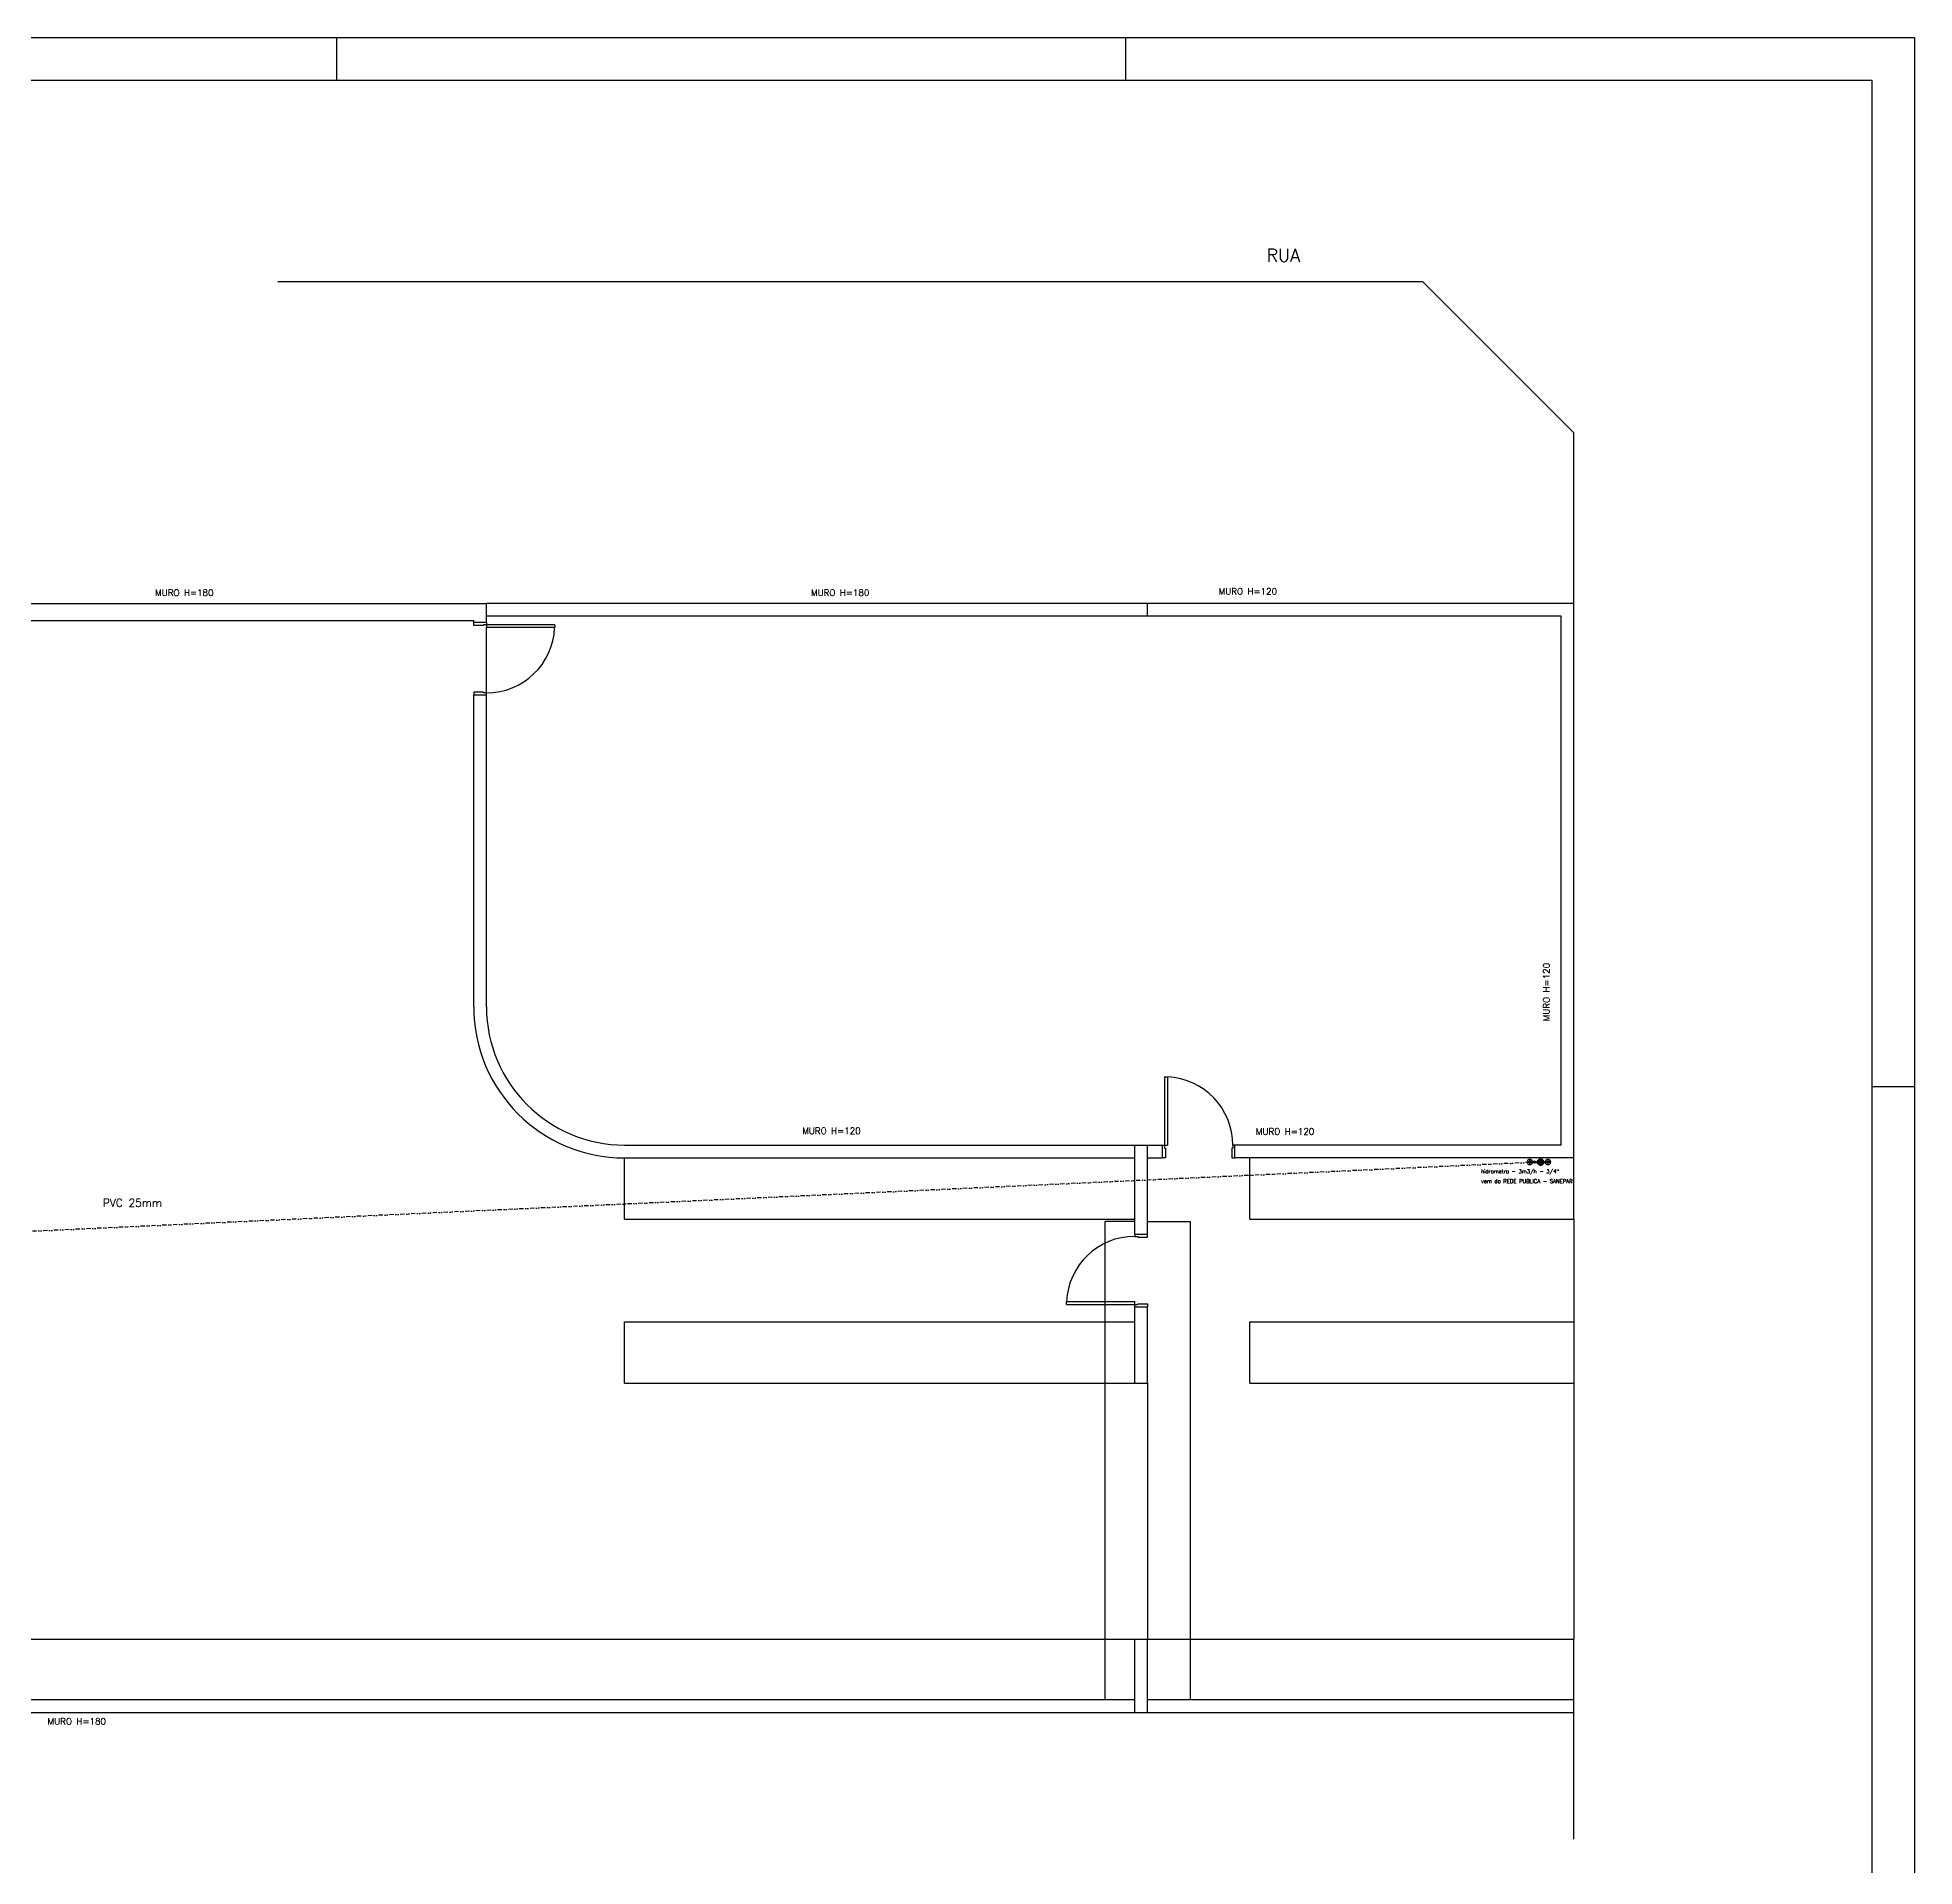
# Model space of a CAD drawing. Extents: x 7485 to 13425, y -2177 to 2023.
# Drawn here: x 11224 to 13425, y -120 to 2023 of the extents above; entities that cross this region are included whole.
import ezdxf

# ---------------------------------------------------------------- set-up
doc = ezdxf.new("R2010")
doc.units = 0
doc.header["$MEASUREMENT"] = 0
doc.linetypes.add('DIVIDE', pattern=[1.25, 0.5, -0.25, 0, -0.25, 0, -0.25])
doc.linetypes.add('HIDDEN', pattern=[0.375, 0.25, -0.125])
doc.layers.get('0').update_dxf_attribs({"linetype": 'CONTINUOUS'})
for name, color, linetype in [('025', 2, 'CONTINUOUS'), ('100', 6, 'CONTINUOUS'), ('AGUA', 5, 'CONTINUOUS'), ('ELETRI', 5, 'CONTINUOUS'), ('TXT', 7, 'CONTINUOUS')]:
    doc.layers.add(name, color=color, linetype=linetype)
doc.styles.add('ROMANS', font='romans')
doc.styles.get("Standard").update_dxf_attribs({"font": 'romans.shx', "height": 8})

# ---------------------------------------------------------------- blocks, each defined once
blk = doc.blocks.new('PORT-80')
for p, q in [((2.5, 80), (2.5, 0)), ((2.5, 80), (6, 80)), ((6, 80), (6, 0)), ((0, 0), (2.5, 0)), ((2.5, 0), (2.5, -3.5)), ((2.5, 0), (6, 0)), ((85, 0), (82.5, 0)), ((82.5, 0), (82.5, -3.5)), ((3.5, -15), (0, -15)), ((2.5, -3.5), (3.5, -3.5)), ((3.5, -3.5), (3.5, -15)), ((81.5, -3.5), (81.5, -15)), ((82.5, -3.5), (81.5, -3.5)), ((81.5, -15), (85, -15))]:
    blk.add_line(p, q)
blk.add_arc((2.5, 0), 80, 0, 87.4925)

msp = doc.modelspace()

# ---------------------------------------------------------------- linework, layer by layer
for p, q in [((12848.51459, 1737.14138), (11505.74159, 1737.14138)), ((12848.51459, 1737.14138), (13025.51459, 1560.14138)), ((13025.51459, 710.29019), (13025.51459, 1560.14138)), ((11000.51459, 1360.29019), (11750.51459, 1360.29019)), ((11750.51459, 1340.29019), (11750.51459, 1360.29019)), ((12525.51459, 1360.29019), (11750.51459, 1360.29019)), ((12525.51459, 1345.29019), (11750.51459, 1345.29019)), ((13025.51459, 1360.29019), (12525.51459, 1360.29019)), ((12525.51459, 1345.29019), (12525.51459, 1360.29019)), ((13010.51459, 1345.29019), (12525.51459, 1345.29019)), ((13010.51459, 725.29019), (13010.51459, 1345.29019)), ((11015.51459, 1340.29019), (11735.51459, 1340.29019)), ((11735.51459, 1337.79019), (11735.51459, 1340.29019)), ((11750.51459, 1337.79019), (11735.51459, 1337.79019)), ((11750.51459, 1337.79019), (11750.51459, 1340.29019)), ((11750.51459, 1255.29019), (11750.51459, 1331.79019)), ((11735.51459, 887.29019), (11735.51459, 1252.79019)), ((11750.51459, 1252.79019), (11735.51459, 1252.79019)), ((11750.51459, 887.29019), (11750.51459, 1252.79019)), ((11912.51459, 725.29019), (12510.51459, 725.29019)), ((11912.51459, 638.29019), (11912.51459, 710.29019)), ((11912.51459, 710.29019), (12510.51459, 710.29019)), ((12510.51459, 620.79019), (12510.51459, 725.29019)), ((12510.51459, 725.29019), (12525.51459, 725.29019)), ((12525.51459, 620.79019), (12525.51459, 725.29019)), ((12525.51459, 725.29019), (12543.01459, 725.29019)), ((12525.51459, 620.79019), (12525.51459, 725.29019)), ((12525.51459, 725.29019), (12543.01459, 725.29019)), ((12525.51459, 710.29019), (12543.01459, 710.29019)), ((12525.51459, 710.29019), (12543.01459, 710.29019)), ((12543.01459, 710.29019), (12543.01459, 725.29019)), ((12543.01459, 710.29019), (12543.01459, 725.29019)), ((13010.51459, 725.29019), (12628.01459, 725.29019)), ((12628.01459, 710.29019), (12628.01459, 725.29019)), ((13025.51459, 710.29019), (12628.01459, 710.29019)), ((12645.51459, 638.29019), (12645.51459, 710.29019)), ((13025.51459, 638.29019), (13025.51459, 710.29019)), ((11912.51459, 638.29019), (12510.51459, 638.29019)), ((12645.51459, 638.29019), (13025.51459, 638.29019)), ((13025.51459, 638.29019), (13025.51459, 518.29019)), ((12475.51459, 635.79019), (12475.51459, 75.29019)), ((12510.51459, 635.79019), (12475.51459, 635.79019)), ((12510.51459, 620.79019), (12525.51459, 620.79019)), ((12510.51459, 620.79019), (12525.51459, 620.79019)), ((12525.51459, 635.79019), (12575.51459, 635.79019)), ((12575.51459, 635.79019), (12575.51459, 75.29019)), ((12510.51459, 446.29019), (12510.51459, 535.79019)), ((12510.51459, 535.79019), (12525.51459, 535.79019)), ((12525.51459, 446.29019), (12525.51459, 535.79019)), ((11912.51459, 518.29019), (12510.51459, 518.29019)), ((11912.51459, 446.29019), (11912.51459, 518.29019)), ((12645.51459, 518.29019), (13025.51459, 518.29019)), ((12645.51459, 446.29019), (12645.51459, 518.29019)), ((13025.51459, 518.29019), (13025.51459, 446.29019)), ((11912.51459, 446.29019), (12510.51459, 446.29019)), ((12510.51459, 446.29019), (12525.51459, 446.29019)), ((12525.51459, 446.29019), (12525.51459, 146.29019)), ((12645.51459, 446.29019), (13025.51459, 446.29019)), ((13025.51459, 446.29019), (13025.51459, 146.29019)), ((10805.51459, 146.29019), (12510.51459, 146.29019)), ((12510.51459, 146.29019), (12525.51459, 146.29019)), ((12510.51459, 60.29019), (12510.51459, 146.29019)), ((12525.51459, 146.29019), (13025.51459, 146.29019)), ((12525.51459, 60.29019), (12525.51459, 146.29019)), ((13025.51459, 75.29019), (13025.51459, 146.29019)), ((10505.51459, 75.29019), (12510.51459, 75.29019)), ((12525.51459, 75.29019), (13025.51459, 75.29019)), ((13025.51459, 60.29019), (13025.51459, 75.29019)), ((10505.51459, 60.29019), (12510.51459, 60.29019)), ((12510.51459, 60.29019), (12525.51459, 60.29019)), ((12525.51459, 60.29019), (13025.51459, 60.29019)), ((13025.51459, -88.17209), (13025.51459, 60.29019))]:
    msp.add_line(p, q)
for radius in [177, 162]:
    msp.add_arc((11912.51459, 887.29019), radius, 180, 270)
at = {"layer": '025'}
for p, q in [((7484.76233, 2023.47293), (13424.76233, 2023.47293)), ((11574.76233, 2023.47293), (11574.76233, 1973.47293)), ((12499.76233, 2023.47293), (12499.76233, 1973.47293)), ((13424.76233, 2023.47293), (13424.76233, -2176.52707)), ((13424.76233, 793.47293), (13374.76233, 793.47293))]:
    msp.add_line(p, q, dxfattribs=at)
at = {"layer": '100'}
for p, q in [((7609.76233, 1973.47293), (13374.76233, 1973.47293)), ((13374.76233, 1973.47293), (13374.76233, -2126.52707))]:
    msp.add_line(p, q, dxfattribs=at)
at = {"layer": 'AGUA', "linetype": 'DIVIDE', "ltscale": 10}
msp.add_line((12973.8078, 704.96477), (10503.78729, 591.52401), dxfattribs=at)
at = {"layer": 'AGUA', "color": 2}
for p, q in [((12973.8078, 705.90075), (12974.75547, 705.90075)), ((12973.8078, 704.96477), (12974.75547, 704.96477)), ((12974.75547, 704.96477), (12974.75547, 705.90075)), ((12974.75547, 705.80529), (12977.68275, 705.80529)), ((12974.75547, 705.06022), (12977.67782, 705.06022)), ((12977.94318, 705.21304), (12978.63473, 705.43774)), ((12978.7379, 705.13351), (12978.04389, 704.90802)), ((12978.70729, 705.6712), (12978.27836, 706.26156)), ((12978.53733, 706.4516), (12978.96473, 705.86333)), ((12978.93752, 704.26523), (12978.93752, 704.99236)), ((12979.20919, 705.86647), (12979.63812, 706.45683)), ((12979.25873, 704.99648), (12979.25873, 704.26675)), ((12980.14621, 704.91801), (12979.45466, 705.14271)), ((12979.89888, 706.26926), (12979.47148, 705.681)), ((12979.55, 705.44947), (12980.24402, 705.22397)), ((12980.5025, 705.80529), (12982.13068, 705.80529)), ((12980.50742, 705.06022), (12982.13068, 705.06022)), ((12985.83853, 705.41508), (12986.44387, 705.47564)), ((12986.42369, 705.35452), (12985.83853, 705.41508)), ((12986.44387, 705.47564), (12986.44387, 705.37471)), ((12990.40852, 705.80529), (12994.20111, 705.80529)), ((12990.40852, 705.06022), (12994.20111, 705.06022)), ((12994.20111, 705.91801), (12994.20111, 704.98203)), ((12995.14878, 705.91801), (12994.20111, 705.91801)), ((12995.14878, 704.98203), (12994.20111, 704.98203))]:
    msp.add_line(p, q, dxfattribs=at)
for points in [[(12971.03657, 705.62113), (12971.03657, 705.25359), (12973.17595, 705.25359), (12973.17595, 705.62113)], [(12973.61943, 702.66152), (12973.98697, 702.66152), (12973.98697, 704.80091), (12973.61943, 704.80091)], [(12973.99618, 708.20399), (12973.62864, 708.20399), (12973.62864, 706.06461), (12973.99618, 706.06461)], [(12987.61421, 704.10291), (12988.19937, 704.10291), (12988.19937, 706.72725), (12987.61421, 706.72725)], [(12994.9008, 702.66152), (12995.26834, 702.66152), (12995.26834, 704.80091), (12994.9008, 704.80091)], [(12995.27755, 708.20399), (12994.91001, 708.20399), (12994.91001, 706.06461), (12995.27755, 706.06461)], [(12997.86041, 705.24438), (12997.86041, 705.61193), (12995.72103, 705.61193), (12995.72103, 705.24438)]]:
    msp.add_lwpolyline(points, close=True, dxfattribs=at)
for points in [[(12982.91976, 706.84045), (12982.91976, 706.9695), (12982.25388, 706.9695), (12982.25388, 703.9616)], [(12989.71452, 703.9616), (12990.32464, 703.9616), (12990.32464, 706.9695), (12989.6908, 706.9695)], [(12982.25388, 703.9616), (12982.91976, 703.9616), (12982.91976, 704.03751)]]:
    msp.add_lwpolyline(points, dxfattribs=at)
for centre, radius in [((12979.09262, 705.42343), 1.46068), ((12979.09262, 705.42343), 1.16854), ((12979.09262, 705.42343), 0.45812), ((12986.33322, 705.43898), 3.36557), ((12986.33322, 705.43898), 3.15821), ((12984.24927, 705.42069), 0.54505), ((12984.66878, 706.6931), 0.54505), ((12984.69104, 704.15584), 0.54505), ((12985.77619, 707.44719), 0.54505), ((12986.33322, 705.43898), 0.69139), ((12985.81152, 703.4213), 0.54505)]:
    msp.add_circle(centre, radius, dxfattribs=at)
for centre, radius, start, end in [((12973.8078, 705.43276), 3.15718, 6.77646686, 353.22353314), ((12973.8078, 705.43276), 0.46799, 90, 270), ((12986.33322, 705.43898), 3.68997, 24.50538115, 157.6783707), ((12995.08918, 705.43276), 3.15718, 186.77646686, 173.22353314), ((12995.14878, 705.45002), 0.46799, 270, 90), ((12986.33322, 705.43898), 3.68997, 202.3216293, 336.39827062)]:
    msp.add_arc(centre, radius, start, end, dxfattribs=at)

# ---------------------------------------------------------------- block references
for p, rotation in [((11750.51459, 1337.79019), 270), ((12510.51459, 535.79019), 90)]:
    msp.add_blockref('PORT-80', p, dxfattribs=dict(rotation=rotation))
msp.add_blockref('PORT-80', (12543.01459, 725.29019))

# ---------------------------------------------------------------- texts
for s, height, p in [('RUA', 15, (12665.04494, 1760.77367)), ('MURO H=180', 7.5, (11362.01876, 1368.97242)), ('MURO H=180', 7.5, (12131.01921, 1368.97242)), ('MURO H=120', 7.5, (12608.9907, 1370.56739)), ('MURO H=120', 7.5, (12120.76767, 738.25842)), ('MURO H=120', 7.5, (12652.61373, 737.45882)), ('MURO H=180', 7.5, (11235.87451, 46.0226))]:
    msp.add_text(s, height=height).set_placement(p)
msp.add_text('MURO H=120', height=7.5, rotation=90).set_placement((12996.9874, 870.39741))
at = {"layer": 'ELETRI', "color": 7, "linetype": 'HIDDEN'}
for s, p in [('vem da REDE PUBLICA - SANEPAR', (12916.8944, 680.77634)), ('hidrometro - 3m3/h - 3/4"', (12916.58865, 692.30634))]:
    msp.add_text(s, height=4.5, dxfattribs=at).set_placement(p)
at = {"layer": 'TXT', "style": 'ROMANS'}
msp.add_text('PVC 25mm', height=9.216, dxfattribs=at).set_placement((11300.61688, 653.02795))

doc.saveas('drawing.dxf')
